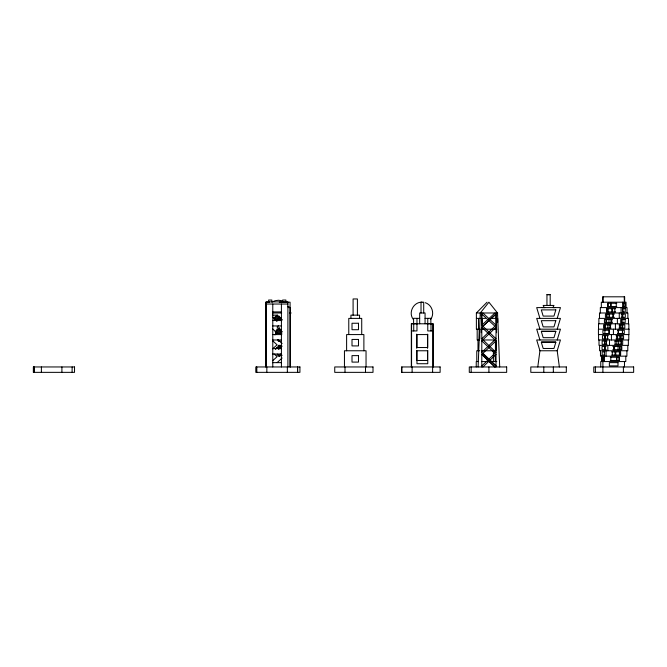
<?xml version="1.0" encoding="UTF-8"?>
<svg xmlns="http://www.w3.org/2000/svg" width="667" height="667" viewBox="0 0 667 667"><rect width="100%" height="100%" fill="white"/><g stroke="black" fill="none" stroke-linecap="round" stroke-linejoin="round"><path stroke-width="1" d="M481.241 332.708L481.391 327.522M481.449 325.446L481.799 312.99L481.799 367M478.114 366.958L480.273 312.99L488.911 302.201L497.54 312.99L499.7 366.958M481.232 316.133L481.357 313.031L480.273 312.99M537.777 366.958L539.937 350.767L536.693 339.978L560.438 339.978L557.203 350.767L559.363 366.958M557.203 318.392L560.438 307.595L536.693 307.595L539.937 318.392M557.203 329.181L560.438 318.392L536.693 318.392L539.937 329.181M557.203 339.978L560.438 329.181L536.693 329.181L539.937 339.978M552.885 307.595L553.969 305.436L543.171 305.436L544.247 307.595M430.682 319.318C434.909 313.657 432.033 304.802 425.288 302.71M479.348 329.181L476.38 329.181L476.38 312.99L487.043 302.201M274.012 317.309L279.798 317.309L278.748 318.392L280.157 317.309L280.157 318.392M276.722 321.085L274.02 318.392L277.397 315.016M275.263 331.807L279.415 327.655M275.371 349.416L279.415 345.373L281.441 347.399M281.441 354.144L279.415 356.161L277.397 354.144M276.405 320.544L277.497 319.468L275.888 320.544L277.255 319.468L277.255 320.544M279.823 317.309L277.322 319.468L278.723 318.392L278.723 319.468M481.799 338.744L494.939 326.196L481.799 314.074M496.015 327.272L482.883 339.778L496.015 352.334M481.799 352.334L494.939 339.778L481.799 327.272M482.883 353.368L496.015 365.883L482.883 353.41L496.015 340.862M481.799 365.925L494.939 353.368L481.799 340.862M482.883 367L496.015 354.444M481.799 325.154L494.939 313.031M482.883 326.196L496.015 314.074L482.883 326.238L496.015 338.744M278.523 325.704L277.08 327.022L282.116 331.641M274.921 334.934L277.08 332.958L272.761 329.006M272.761 348.791L277.08 344.831L272.761 340.87M278.523 349.45L282.116 346.148M272.761 360.664L277.08 356.703L274.204 354.069M277.08 362.64L282.116 358.021M272.111 301.959L275.188 300.692L278.481 300.258L281.774 300.692M421.953 302.176C413.49 301.951 408.062 312.606 413.223 319.318M496.465 313.031L497.54 312.99M547.757 305.436L546.948 305.436L546.948 294.647L550.183 294.647L550.183 305.436L549.716 305.436M550.133 294.647L546.948 294.647M269.626 302.201L265.516 302.201L265.516 366.958M279.281 302.201L290.078 302.201L290.078 366.958M616.792 303.277L607.729 303.277L607.729 306.52L616.792 306.52M623.245 303.277L625.021 303.277L625.021 306.52L623.245 306.52M266.308 304.035L287.894 304.035M288.152 307.595L290.212 307.595L290.212 366.958M615.624 308.679L606.561 308.679L606.561 311.914L615.624 311.914M272.778 311.914L281.416 311.914M265.749 312.99L266.183 312.99M272.453 312.99L281.707 312.99M289.511 312.99L291.221 312.99M476.38 312.99L497.699 312.99M614.415 314.074L605.419 314.074L605.419 317.309L614.415 317.309M621.11 314.074L625.304 314.074L625.304 317.309L621.11 317.309M272.453 315.149L277.08 315.149L282.116 319.768M275.746 316.233L279.448 316.233M273.995 318.392L281.507 318.392M419.668 318.392L413.59 318.284L413.59 323.678M425.062 318.392L430.857 318.284L430.857 323.678M476.38 318.392L485.351 318.392M491.938 318.392L496.657 318.392M273.995 319.468L281.883 319.468M612.289 319.468L604.427 319.468L604.427 322.703L612.289 322.703M272.778 320.544L281.883 320.544M417.492 323.678L411.322 323.678L411.322 366.958M426.738 323.678L432.908 323.678L432.908 366.958M611.055 324.862L603.585 324.862L603.585 328.106L611.055 328.106M618.951 324.862L624.821 324.862L624.821 328.106L618.951 328.106M272.778 325.946L281.416 325.946M276.772 329.181L280.499 329.181M480.932 329.181L484.55 329.181M485.909 329.181L491.938 329.181M492.855 329.181L496.898 329.181M276.772 330.265L281.424 330.265M617.509 330.265L624.287 330.265L624.287 333.5L617.509 333.5M411.572 330.94L416.967 330.94L416.967 318.392M433.158 330.94L427.764 330.94L427.764 318.392M541.479 331.166L555.661 331.166M275.371 331.341L281.816 331.341M275.421 332.416L281.866 332.416M275.421 333.5L281.866 333.5M272.778 334.576L281.833 334.576M608.371 335.659L602.443 335.659L602.443 338.894L608.371 338.894M616.016 335.659L623.57 335.659L623.57 338.894L616.016 338.894M272.778 339.978L281.416 339.978M479.498 339.978L477.18 339.978L477.18 329.181M482.65 339.978L495.431 339.978M278.156 341.054L280.032 341.054M607.02 341.054L602.151 341.054L602.151 344.289L607.02 344.289M614.774 341.054L622.695 341.054L622.695 344.289L614.774 344.289M541.479 341.963L555.661 341.963M278.164 345.373L280.557 345.373M278.164 346.448L281.416 346.448M606.203 346.448L602.059 346.448L602.059 349.691L606.203 349.691M612.79 346.448L621.802 346.448L621.802 349.691L612.79 349.691M276.763 347.532L281.416 347.532M272.778 348.608L281.416 348.608M479.498 350.767L476.772 350.767L476.772 361.564M481.224 350.767L493.388 350.767L493.388 361.564M493.755 350.767L495.431 350.767L495.431 340.954M539.937 350.767L557.203 350.767M604.744 351.851L602.143 351.851L602.143 355.086L604.744 355.086M611.606 351.851L620.644 351.851L620.644 355.086L611.606 355.086M272.778 354.002L281.441 354.002M276.788 355.086L281.441 355.086M278.156 356.161L280.032 356.161M604.202 357.245L602.418 357.245L602.418 360.48L604.202 360.48M610.247 357.245L619.368 357.245L619.368 360.48L610.247 360.48M478.306 361.564L476.246 361.564L476.246 366.958M481.391 361.564L496.807 361.564M272.453 362.64L281.416 362.64M542.096 307.595L545.081 307.595M553.051 307.604L555.044 307.604M287.51 306.245L290.212 307.595M272.761 317.133L277.08 321.085M277.797 339.553L282.116 343.513M280.674 354.069L282.116 355.386M496.015 325.154L482.883 313.031M278.031 340.12L279.415 341.504M496.506 314.049L496.59 316.133M496.048 314.032L496.573 332.708M628.848 329.181L628.848 323.787L598.516 323.787L598.516 329.181M628.781 334.576L628.781 339.978L598.591 339.978L598.591 334.576M628.489 323.787L628.489 318.392L598.874 318.392L598.874 323.787M628.356 339.978L628.356 345.373L599.008 345.373L599.008 339.978M627.88 318.392L627.88 312.99L599.483 312.99L599.483 318.392M627.789 345.373L627.789 350.767L599.583 350.767L599.583 345.373M627.03 312.99L627.03 307.595L600.333 307.595L600.333 312.99M626.905 350.767L626.905 356.161L600.467 356.161L600.467 350.767M626.03 307.595L626.03 302.201L601.334 302.201L601.334 307.595M625.796 356.161L625.796 361.564L600.75 361.564L600.75 366.958M624.662 302.201L624.662 296.807L602.701 296.807L602.701 302.201M624.479 361.564L624.479 366.958M624.287 296.807L624.287 302.201M623.67 303.277L623.67 306.52M623.395 366.958L623.395 372.353M622.87 308.679L622.87 311.914M622.828 314.074L622.828 317.309M622.845 319.468L622.845 322.703M622.653 302.201L622.653 307.595M622.703 324.862L622.703 328.106M622.503 330.265L622.503 333.5M622.411 330.265L622.411 333.5M622.103 324.862L622.103 328.106M621.969 335.659L621.969 338.894M621.861 314.074L621.861 317.309M621.552 319.468L621.552 322.703M621.386 341.054L621.386 344.289M621.085 307.595L621.085 312.99M621.027 341.054L621.027 344.289M620.769 346.448L620.769 349.691M620.61 324.279L620.61 328.197M620.593 335.559L620.593 339.486M619.951 351.851L619.951 355.086M619.793 335.659L619.793 338.894M619.443 324.862L619.443 328.106M619.51 346.448L619.51 349.691M619.41 351.667L619.41 355.261M619.276 312.99L619.276 318.392M619.018 357.245L619.018 360.48M618.668 341.054L618.668 344.289M618.451 330.265L618.451 333.5M618.076 330.265L618.076 333.5M618.067 346.273L618.067 349.867M617.625 335.659L617.625 338.894M617.375 318.392L617.375 323.787M616.842 340.87L616.842 344.472M616.908 357.245L616.908 360.48M616.633 335.659L616.633 338.894M616.558 357.245L616.558 360.48M616.258 303.277L616.258 306.52M615.758 351.851L615.758 355.086M615.408 323.787L615.408 329.181M615.141 341.054L615.141 344.289M615.057 351.851L615.057 355.086M614.857 308.679L614.857 311.914M614.574 346.448L614.574 349.691M613.823 346.448L613.823 349.691M613.54 346.448L613.54 349.691M613.34 314.074L613.34 317.309M613.415 329.181L613.415 334.576M612.948 314.074L612.948 317.309M612.506 308.679L612.506 311.914M612.306 351.851L612.306 355.086M611.822 319.468L611.822 322.703M611.764 308.679L611.764 311.914M611.431 334.576L611.431 339.978M611.105 303.277L611.105 306.52M610.914 319.285L610.914 322.886M610.814 357.245L610.814 360.48M610.689 303.277L610.689 306.52M610.347 324.862L610.347 328.106M610.038 324.862L610.038 328.106M609.488 313.89L609.488 317.492M609.48 339.978L609.48 345.373M608.971 319.468L608.971 322.703M608.921 330.265L608.921 333.5M608.154 303.277L608.154 306.52M608.129 308.496L608.129 312.089M607.979 314.074L607.979 317.309M607.92 324.862L607.92 328.106M607.845 345.373L607.845 350.767M607.579 335.659L607.579 338.894M607.303 308.679L607.303 311.914M607.095 308.679L607.095 311.914M606.653 319.468L606.653 322.703M606.495 314.074L606.495 317.309M606.336 341.054L606.336 344.289M605.986 341.054L605.986 344.289M606.053 350.767L606.053 356.161M605.811 319.468L605.811 322.703M605.394 335.659L605.394 338.894M605.269 324.862L605.269 328.106M605.361 346.448L605.361 349.691M604.952 330.265L604.861 333.5M604.661 324.862L604.661 328.106M604.61 335.659L604.61 338.894M604.51 341.054L604.51 344.289M604.552 346.448L604.552 349.691M604.377 351.851L604.377 355.086M604.394 356.161L604.394 361.564M603.543 357.245L603.543 360.48M603.076 296.807L603.076 302.201M602.893 361.564L602.893 372.353M601.592 355.678L601.576 361.564M595.389 366.958L595.389 372.353M553.335 366.958L553.335 372.353M543.797 366.958L543.797 372.353M497.699 318.392L497.699 322.311M496.09 340.954L496.09 350.767M496.015 312.99L496.015 366.958M495.256 350.767L495.256 352.726M495.256 354.694L495.256 361.564M488.911 366.958L488.911 372.353M482.141 318.392L482.141 325.254M482.141 327.222L482.141 329.181M479.815 329.181L479.815 338.994M479.156 329.181L479.156 339.978M478.514 318.392L478.514 329.181M477.989 339.978L477.989 350.767M471.152 366.958L471.152 372.353M433.158 366.958L433.158 323.787L411.572 323.787L411.572 366.958M432.616 366.958L432.616 372.353M430.999 323.787L430.999 330.94M427.514 334.142L427.514 348.324M427.514 350.35L427.514 360.48L416.717 360.48L416.717 350.35M425.062 323.787L425.062 312.99L419.668 312.99L419.668 323.787M423.712 312.99L423.712 302.201L421.019 302.201L421.019 312.99M416.717 334.142L416.717 348.324M413.732 323.787L413.732 330.94M412.114 366.958L412.114 372.353M401.859 366.958L401.859 372.353M366.041 366.958L366.041 350.767L344.455 350.767L344.455 366.958M365.499 366.958L365.499 372.353M363.882 350.767L363.882 334.576L346.615 334.576L346.615 350.767M361.722 334.576L361.722 318.392L348.774 318.392L348.774 334.576M359.563 318.392L359.563 315.149L350.934 315.149L350.934 318.392M357.412 315.149L357.412 298.958L353.093 298.958L353.093 315.149M344.997 366.958L344.997 372.353M297.607 366.958L297.607 372.353M297.59 366.958L297.59 372.353M287.894 366.958L287.894 301.876L266.308 301.876L266.308 366.958M287.352 366.958L287.352 372.353M285.893 302.018L285.893 300.042L282.65 300.042L282.65 302.018M281.416 304.035L281.416 366.958M272.778 304.035L272.778 366.958M271.861 302.018L271.861 300.042L268.618 300.042L268.618 302.018M266.842 366.958L266.842 372.353M266.458 305.978L266.458 366.958M256.745 366.958L256.745 372.353M256.57 366.958L256.587 372.353M72.161 366.958L72.078 372.353M61.906 366.958L61.906 372.353M41.396 366.958L41.396 372.353M34.159 366.958L34.159 372.353M33.9 366.958L33.9 372.353M33.517 366.958L33.517 372.353M555.828 309.888L553.969 316.091L543.171 316.091L541.312 309.888L555.828 309.888M555.828 320.685L553.969 326.888L543.171 326.888L541.312 320.685L555.828 320.685M555.828 331.474L553.969 337.677L543.171 337.677L541.312 331.474L555.828 331.474M555.828 342.271L553.969 348.474L543.171 348.474L541.312 342.271L555.828 342.271M625.246 308.679L622.653 308.679L622.653 311.914L625.246 311.914L625.246 308.679M625.154 319.468L620.71 319.468L620.71 322.703L625.154 322.703L625.154 319.468M358.487 323.245L352.009 323.245L352.009 329.723L358.487 329.723L358.487 323.245M628.948 329.181L598.424 329.181L598.424 334.576L628.948 334.576L628.948 329.181M609.288 330.265L602.918 330.265L602.918 333.5L609.288 333.5L609.288 330.265M427.764 334.576L416.967 334.576L416.967 347.532L427.764 347.532L427.764 334.576M358.487 339.436L352.009 339.436L352.009 345.915L358.487 345.915L358.487 339.436M427.764 350.767L416.967 350.767L416.967 363.723L427.764 363.723L427.764 350.767M358.487 355.628L352.009 355.628L352.009 362.098L358.487 362.098L358.487 355.628M618.001 362.64L609.363 362.64L609.363 365.875L618.001 365.875L618.001 362.64M74.529 366.958L33.35 366.958L33.35 372.353L74.529 372.353L74.529 366.958M299.925 366.958L255.803 366.958L255.803 372.353L299.925 372.353L299.925 366.958M373.003 366.958L334.742 366.958L334.742 372.353L373.003 372.353L373.003 366.958M440.12 366.958L401.609 366.958L401.609 372.353L440.12 372.353L440.12 366.958M506.67 366.958L469.285 366.958L469.285 372.353L506.67 372.353L506.67 366.958M566.325 366.958L530.807 366.958L530.807 372.353L566.325 372.353L566.325 366.958M633.65 366.958L593.788 366.958L593.788 372.353L633.65 372.353L633.65 366.958M494.939 366.958L481.799 354.444L494.939 367"/></g></svg>
